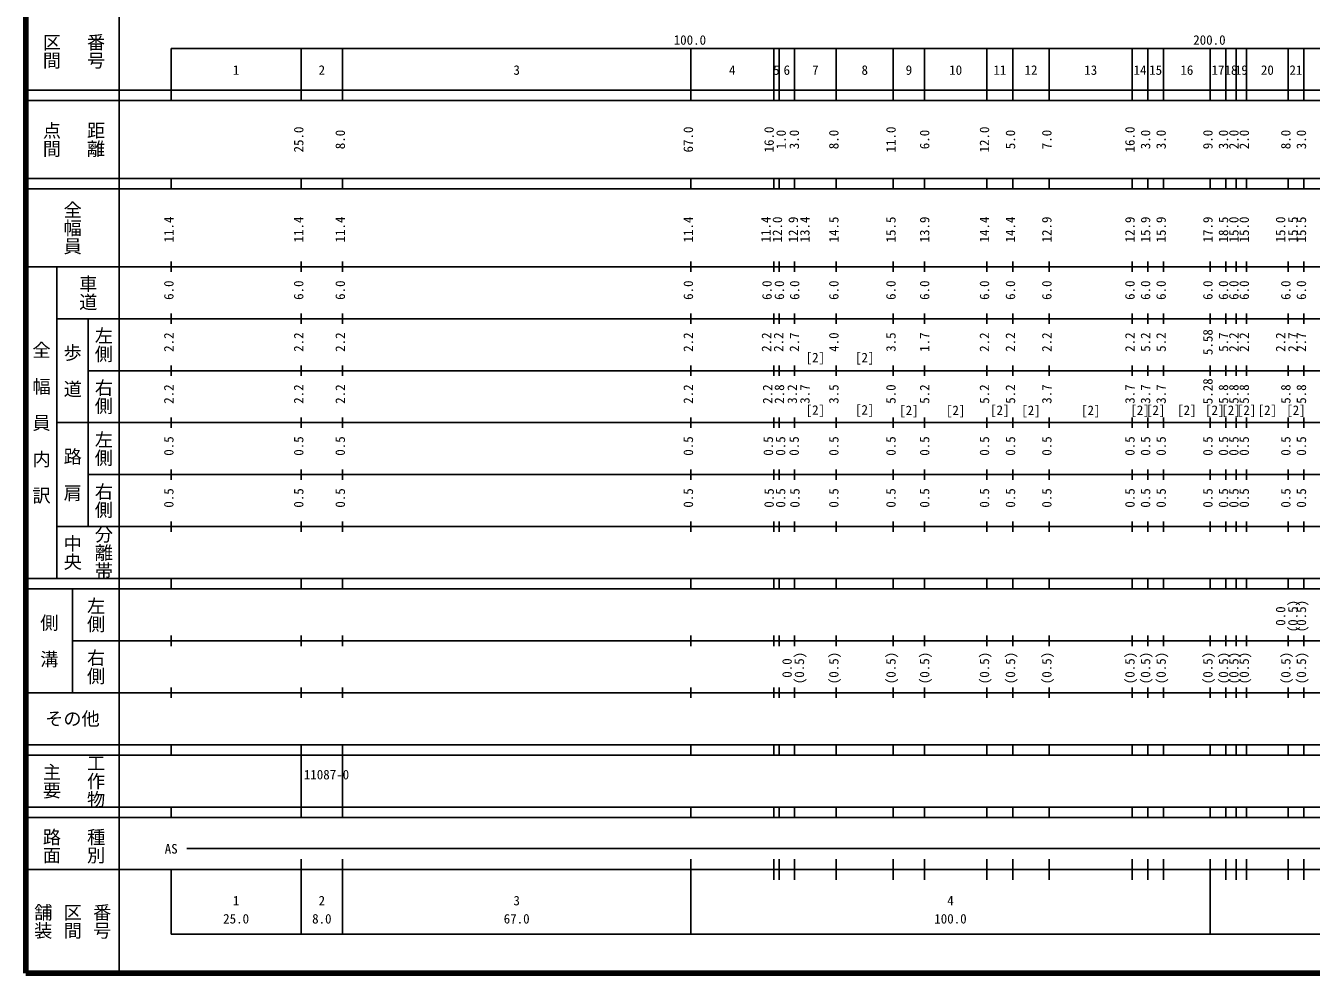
# Model space of a CAD drawing. Units: millimetres on the paper, enlarged 1000 times. Extents: x 40000 to 680000, y 20000 to 380000.
# Drawn here: x 40000 to 287454, y 20000 to 202409 of the extents above; entities that cross this region are included whole.
import ezdxf
from ezdxf.enums import TextEntityAlignment as Align

# ---------------------------------------------------------------- set-up
doc = ezdxf.new("R2010")
doc.units = ezdxf.units.MM
doc.header["$LTSCALE"] = 1000
doc.layers.add('M-TTL', color=2, linetype='Continuous', lineweight=140)
doc.layers.add('M-TTL-BAND', color=7, linetype='Continuous', lineweight=25)
doc.styles.add('@ＭＳ ゴシック', font='')
doc.styles.add('ＭＳ ゴシック', font='')
doc.styles.get('@ＭＳ ゴシック').set_extended_font_data('@MS Gothic')
doc.styles.get('ＭＳ ゴシック').set_extended_font_data('MS Gothic')

msp = doc.modelspace()

# ---------------------------------------------------------------- linework, layer by layer
at = {"layer": 'M-TTL'}
for p, q in [((40000, 380000), (40000, 20000)), ((40000, 20000), (680000, 20000))]:
    msp.add_line(p, q, dxfattribs=at)
at = {"layer": 'M-TTL-BAND'}
for p, q in [((58000, 370000), (58000, 20000)), ((68000, 198000), (579000, 198000)), ((68000, 198000), (68000, 188000)), ((93000, 188000), (93000, 198000)), ((101000, 188000), (101000, 198000)), ((168000, 188000), (168000, 198000)), ((184000, 188000), (184000, 198000)), ((185000, 188000), (185000, 198000)), ((188000, 188000), (188000, 198000)), ((196000, 188000), (196000, 198000)), ((207000, 188000), (207000, 198000)), ((213000, 188000), (213000, 198000)), ((225000, 188000), (225000, 198000)), ((230000, 188000), (230000, 198000)), ((237000, 188000), (237000, 198000)), ((253000, 188000), (253000, 198000)), ((256000, 188000), (256000, 198000)), ((259000, 188000), (259000, 198000)), ((268000, 188000), (268000, 198000)), ((271000, 188000), (271000, 198000)), ((273000, 188000), (273000, 198000)), ((275000, 188000), (275000, 198000)), ((283000, 188000), (283000, 198000)), ((286000, 188000), (286000, 198000)), ((40000, 190000), (579000, 190000)), ((40000, 188000), (579000, 188000)), ((40000, 173000), (579000, 173000)), ((40000, 171000), (579000, 171000)), ((68000, 171000), (68000, 173000)), ((93000, 171000), (93000, 173000)), ((101000, 171000), (101000, 173000)), ((168000, 171000), (168000, 173000)), ((184000, 171000), (184000, 173000)), ((185000, 171000), (185000, 173000)), ((188000, 171000), (188000, 173000)), ((196000, 171000), (196000, 173000)), ((207000, 171000), (207000, 173000)), ((213000, 171000), (213000, 173000)), ((225000, 171000), (225000, 173000)), ((230000, 171000), (230000, 173000)), ((237000, 171000), (237000, 173000)), ((253000, 171000), (253000, 173000)), ((256000, 171000), (256000, 173000)), ((259000, 171000), (259000, 173000)), ((268000, 171000), (268000, 173000)), ((271000, 171000), (271000, 173000)), ((273000, 171000), (273000, 173000)), ((275000, 171000), (275000, 173000)), ((283000, 171000), (283000, 173000)), ((286000, 171000), (286000, 173000)), ((40000, 156000), (579000, 156000)), ((46000, 96000), (46000, 156000)), ((68000, 155000), (68000, 157000)), ((93000, 155000), (93000, 157000)), ((101000, 155000), (101000, 157000)), ((168000, 155000), (168000, 157000)), ((184000, 155000), (184000, 157000)), ((185000, 155000), (185000, 157000)), ((188000, 155000), (188000, 157000)), ((196000, 155000), (196000, 157000)), ((207000, 155000), (207000, 157000)), ((213000, 155000), (213000, 157000)), ((225000, 155000), (225000, 157000)), ((230000, 155000), (230000, 157000)), ((237000, 155000), (237000, 157000)), ((253000, 155000), (253000, 157000)), ((256000, 155000), (256000, 157000)), ((259000, 155000), (259000, 157000)), ((268000, 155000), (268000, 157000)), ((271000, 155000), (271000, 157000)), ((273000, 155000), (273000, 157000)), ((275000, 155000), (275000, 157000)), ((283000, 155000), (283000, 157000)), ((286000, 155000), (286000, 157000)), ((46000, 146000), (579000, 146000)), ((52000, 146000), (52000, 106000)), ((68000, 145000), (68000, 147000)), ((93000, 145000), (93000, 147000)), ((101000, 145000), (101000, 147000)), ((168000, 145000), (168000, 147000)), ((184000, 145000), (184000, 147000)), ((185000, 145000), (185000, 147000)), ((188000, 145000), (188000, 147000)), ((196000, 145000), (196000, 147000)), ((207000, 145000), (207000, 147000)), ((213000, 145000), (213000, 147000)), ((225000, 145000), (225000, 147000)), ((230000, 145000), (230000, 147000)), ((237000, 145000), (237000, 147000)), ((253000, 145000), (253000, 147000)), ((256000, 145000), (256000, 147000)), ((259000, 145000), (259000, 147000)), ((268000, 145000), (268000, 147000)), ((271000, 145000), (271000, 147000)), ((273000, 145000), (273000, 147000)), ((275000, 145000), (275000, 147000)), ((283000, 145000), (283000, 147000)), ((286000, 145000), (286000, 147000)), ((68000, 135000), (68000, 137000)), ((93000, 135000), (93000, 137000)), ((101000, 135000), (101000, 137000)), ((168000, 135000), (168000, 137000)), ((184000, 135000), (184000, 137000)), ((185000, 135000), (185000, 137000)), ((188000, 135000), (188000, 137000)), ((196000, 135000), (196000, 137000)), ((207000, 135000), (207000, 137000)), ((213000, 135000), (213000, 137000)), ((225000, 135000), (225000, 137000)), ((230000, 135000), (230000, 137000)), ((237000, 135000), (237000, 137000)), ((253000, 135000), (253000, 137000)), ((256000, 135000), (256000, 137000)), ((259000, 135000), (259000, 137000)), ((268000, 135000), (268000, 137000)), ((271000, 135000), (271000, 137000)), ((273000, 135000), (273000, 137000)), ((275000, 135000), (275000, 137000)), ((283000, 135000), (283000, 137000)), ((286000, 135000), (286000, 137000)), ((52000, 136000), (579000, 136000)), ((68000, 125000), (68000, 127000)), ((93000, 125000), (93000, 127000)), ((101000, 125000), (101000, 127000)), ((168000, 125000), (168000, 127000)), ((184000, 125000), (184000, 127000)), ((185000, 125000), (185000, 127000)), ((188000, 125000), (188000, 127000)), ((196000, 125000), (196000, 127000)), ((207000, 125000), (207000, 127000)), ((213000, 125000), (213000, 127000)), ((225000, 125000), (225000, 127000)), ((230000, 125000), (230000, 127000)), ((237000, 125000), (237000, 127000)), ((253000, 125000), (253000, 127000)), ((256000, 125000), (256000, 127000)), ((259000, 125000), (259000, 127000)), ((268000, 125000), (268000, 127000)), ((271000, 125000), (271000, 127000)), ((273000, 125000), (273000, 127000)), ((275000, 125000), (275000, 127000)), ((283000, 125000), (283000, 127000)), ((286000, 125000), (286000, 127000)), ((46000, 126000), (579000, 126000)), ((68000, 115000), (68000, 117000)), ((93000, 115000), (93000, 117000)), ((101000, 115000), (101000, 117000)), ((168000, 115000), (168000, 117000)), ((184000, 115000), (184000, 117000)), ((185000, 115000), (185000, 117000)), ((188000, 115000), (188000, 117000)), ((196000, 115000), (196000, 117000)), ((207000, 115000), (207000, 117000)), ((213000, 115000), (213000, 117000)), ((225000, 115000), (225000, 117000)), ((230000, 115000), (230000, 117000)), ((237000, 115000), (237000, 117000)), ((253000, 115000), (253000, 117000)), ((256000, 115000), (256000, 117000)), ((259000, 115000), (259000, 117000)), ((268000, 115000), (268000, 117000)), ((271000, 115000), (271000, 117000)), ((273000, 115000), (273000, 117000)), ((275000, 115000), (275000, 117000)), ((283000, 115000), (283000, 117000)), ((286000, 115000), (286000, 117000)), ((52000, 116000), (579000, 116000)), ((68000, 105000), (68000, 107000)), ((93000, 105000), (93000, 107000)), ((101000, 105000), (101000, 107000)), ((168000, 105000), (168000, 107000)), ((184000, 105000), (184000, 107000)), ((185000, 105000), (185000, 107000)), ((188000, 105000), (188000, 107000)), ((196000, 105000), (196000, 107000)), ((207000, 105000), (207000, 107000)), ((213000, 105000), (213000, 107000)), ((225000, 105000), (225000, 107000)), ((230000, 105000), (230000, 107000)), ((237000, 105000), (237000, 107000)), ((253000, 105000), (253000, 107000)), ((256000, 105000), (256000, 107000)), ((259000, 105000), (259000, 107000)), ((268000, 105000), (268000, 107000)), ((271000, 105000), (271000, 107000)), ((273000, 105000), (273000, 107000)), ((275000, 105000), (275000, 107000)), ((283000, 105000), (283000, 107000)), ((286000, 105000), (286000, 107000)), ((46000, 106000), (579000, 106000)), ((40000, 96000), (579000, 96000)), ((68000, 94000), (68000, 96000)), ((93000, 94000), (93000, 96000)), ((101000, 94000), (101000, 96000)), ((168000, 94000), (168000, 96000)), ((184000, 94000), (184000, 96000)), ((185000, 94000), (185000, 96000)), ((188000, 94000), (188000, 96000)), ((196000, 94000), (196000, 96000)), ((207000, 94000), (207000, 96000)), ((213000, 94000), (213000, 96000)), ((225000, 94000), (225000, 96000)), ((230000, 94000), (230000, 96000)), ((237000, 94000), (237000, 96000)), ((253000, 94000), (253000, 96000)), ((256000, 94000), (256000, 96000)), ((259000, 94000), (259000, 96000)), ((268000, 94000), (268000, 96000)), ((271000, 94000), (271000, 96000)), ((273000, 94000), (273000, 96000)), ((275000, 94000), (275000, 96000)), ((283000, 94000), (283000, 96000)), ((286000, 94000), (286000, 96000)), ((40000, 94000), (579000, 94000)), ((49000, 94000), (49000, 74000)), ((68000, 83000), (68000, 85000)), ((93000, 83000), (93000, 85000)), ((101000, 83000), (101000, 85000)), ((168000, 83000), (168000, 85000)), ((184000, 83000), (184000, 85000)), ((185000, 83000), (185000, 85000)), ((188000, 83000), (188000, 85000)), ((196000, 83000), (196000, 85000)), ((207000, 83000), (207000, 85000)), ((213000, 83000), (213000, 85000)), ((225000, 83000), (225000, 85000)), ((230000, 83000), (230000, 85000)), ((237000, 83000), (237000, 85000)), ((253000, 83000), (253000, 85000)), ((256000, 83000), (256000, 85000)), ((259000, 83000), (259000, 85000)), ((268000, 83000), (268000, 85000)), ((271000, 83000), (271000, 85000)), ((273000, 83000), (273000, 85000)), ((275000, 83000), (275000, 85000)), ((283000, 83000), (283000, 85000)), ((286000, 83000), (286000, 85000)), ((49000, 84000), (579000, 84000)), ((68000, 73000), (68000, 75000)), ((93000, 73000), (93000, 75000)), ((101000, 73000), (101000, 75000)), ((168000, 73000), (168000, 75000)), ((184000, 73000), (184000, 75000)), ((185000, 73000), (185000, 75000)), ((188000, 73000), (188000, 75000)), ((196000, 73000), (196000, 75000)), ((207000, 73000), (207000, 75000)), ((213000, 73000), (213000, 75000)), ((225000, 73000), (225000, 75000)), ((230000, 73000), (230000, 75000)), ((237000, 73000), (237000, 75000)), ((253000, 73000), (253000, 75000)), ((256000, 73000), (256000, 75000)), ((259000, 73000), (259000, 75000)), ((268000, 73000), (268000, 75000)), ((271000, 73000), (271000, 75000)), ((273000, 73000), (273000, 75000)), ((275000, 73000), (275000, 75000)), ((283000, 73000), (283000, 75000)), ((286000, 73000), (286000, 75000)), ((40000, 74000), (579000, 74000)), ((40000, 64000), (579000, 64000)), ((40000, 62000), (579000, 62000)), ((68000, 62000), (68000, 64000)), ((93000, 62000), (93000, 64000)), ((93000, 52000), (93000, 62000)), ((101000, 62000), (101000, 64000)), ((101000, 52000), (101000, 62000)), ((168000, 62000), (168000, 64000)), ((184000, 62000), (184000, 64000)), ((185000, 62000), (185000, 64000)), ((188000, 62000), (188000, 64000)), ((196000, 62000), (196000, 64000)), ((207000, 62000), (207000, 64000)), ((213000, 62000), (213000, 64000)), ((225000, 62000), (225000, 64000)), ((230000, 62000), (230000, 64000)), ((237000, 62000), (237000, 64000)), ((253000, 62000), (253000, 64000)), ((256000, 62000), (256000, 64000)), ((259000, 62000), (259000, 64000)), ((268000, 62000), (268000, 64000)), ((271000, 62000), (271000, 64000)), ((273000, 62000), (273000, 64000)), ((275000, 62000), (275000, 64000)), ((283000, 62000), (283000, 64000)), ((286000, 62000), (286000, 64000)), ((40000, 52000), (579000, 52000)), ((68000, 50000), (68000, 52000)), ((93000, 50000), (93000, 52000)), ((101000, 50000), (101000, 52000)), ((168000, 50000), (168000, 52000)), ((184000, 50000), (184000, 52000)), ((185000, 50000), (185000, 52000)), ((188000, 50000), (188000, 52000)), ((196000, 50000), (196000, 52000)), ((207000, 50000), (207000, 52000)), ((213000, 50000), (213000, 52000)), ((225000, 50000), (225000, 52000)), ((230000, 50000), (230000, 52000)), ((237000, 50000), (237000, 52000)), ((253000, 50000), (253000, 52000)), ((256000, 50000), (256000, 52000)), ((259000, 50000), (259000, 52000)), ((268000, 50000), (268000, 52000)), ((271000, 50000), (271000, 52000)), ((273000, 50000), (273000, 52000)), ((275000, 50000), (275000, 52000)), ((283000, 50000), (283000, 52000)), ((286000, 50000), (286000, 52000)), ((40000, 50000), (579000, 50000)), ((71000, 44000), (565000, 44000)), ((40000, 40000), (579000, 40000)), ((68000, 40000), (68000, 27500)), ((93000, 27500), (93000, 42000)), ((101000, 27500), (101000, 42000)), ((168000, 27500), (168000, 42000)), ((184000, 38000), (184000, 42000)), ((185000, 38000), (185000, 42000)), ((188000, 38000), (188000, 42000)), ((196000, 38000), (196000, 42000)), ((207000, 38000), (207000, 42000)), ((213000, 38000), (213000, 42000)), ((225000, 38000), (225000, 42000)), ((230000, 38000), (230000, 42000)), ((237000, 38000), (237000, 42000)), ((253000, 38000), (253000, 42000)), ((256000, 38000), (256000, 42000)), ((259000, 38000), (259000, 42000)), ((268000, 27500), (268000, 42000)), ((271000, 38000), (271000, 42000)), ((273000, 38000), (273000, 42000)), ((275000, 38000), (275000, 42000)), ((283000, 38000), (283000, 42000)), ((286000, 38000), (286000, 42000)), ((68000, 27500), (579000, 27500))]:
    msp.add_line(p, q, dxfattribs=at)

# ---------------------------------------------------------------- texts
at = {"layer": 'M-TTL-BAND', "style": '@ＭＳ ゴシック'}
for s, p in [('区間', (45000, 197500)), ('番号', (53500, 197500)), ('点間', (45000, 180500)), ('距離', (53500, 180500)), ('全幅員', (49000, 163500)), ('車道', (52000, 151000)), ('左側', (55000, 141000)), ('全\u3000幅\u3000員\u3000内\u3000訳', (43000, 126000)), ('歩\u3000道', (49000, 136000)), ('右側', (55000, 131000)), ('左側', (55000, 121000)), ('路\u3000肩', (49000, 116000)), ('右側', (55000, 111000)), ('中央', (49000, 101000)), ('分離帯', (55000, 101000)), ('左側', (53500, 89000)), ('側\u3000溝', (44500, 84000)), ('右側', (53500, 79000)), ('主要', (45000, 57000)), ('工作物', (53500, 57000)), ('路面', (45000, 44500)), ('種別', (53500, 44500)), ('舗装', (43333, 30000)), ('区間', (49000, 30000)), ('番号', (54667, 30000))]:
    msp.add_text(s, height=2566, rotation=270, dxfattribs=at).set_placement(p, align=Align.MIDDLE_CENTER)
at = {"layer": 'M-TTL-BAND', "style": 'ＭＳ ゴシック'}
for s, p in [('100.0', (167844, 198195)), ('200.0', (267844, 198195)), ('1', (80500, 192405)), ('2', (97000, 192405)), ('3', (134500, 192405)), ('4', (176000, 192405)), ('5', (184500, 192405)), ('6', (186500, 192405)), ('7', (192000, 192405)), ('8', (201500, 192405)), ('9', (210000, 192405)), ('10', (219000, 192405)), ('11', (227500, 192405)), ('12', (233500, 192405)), ('13', (245000, 192405)), ('14', (254500, 192405)), ('15', (257500, 192405)), ('16', (263500, 192405)), ('17', (269500, 192405)), ('18', (272000, 192405)), ('19', (274000, 192405)), ('20', (279000, 192405)), ('21', (284500, 192405)), ('[2]', (192000, 137075)), ('[2]', (201500, 137068)), ('[2]', (192000, 126960)), ('[2]', (201500, 127014)), ('[2]', (210000, 126900)), ('[2]', (219000, 126900)), ('[2]', (227500, 126942)), ('[2]', (233500, 126900)), ('[2]', (245000, 126900)), ('[2]', (254500, 126942)), ('[2]', (257500, 126942)), ('[2]', (263500, 126942)), ('[2]', (268880, 126942)), ('[2]', (272000, 126942)), ('[2]', (275003, 126942)), ('[2]', (279000, 126942)), ('[2]', (284500, 126942)), ('AS', (68000, 42500)), ('1', (80500, 32523)), ('2', (97000, 32523)), ('3', (134500, 32523)), ('4', (218000, 32523)), ('25.0', (80500, 29033)), ('8.0', (97000, 29033)), ('67.0', (134500, 29033)), ('100.0', (218000, 29033))]:
    msp.add_text(s, height=1833, dxfattribs=at).set_placement(p, align=Align.BOTTOM_CENTER)
for s, p in [('25.0', (94000, 180500)), ('8.0', (102000, 180500)), ('67.0', (169000, 180500)), ('16.0', (184540, 180500)), ('1.0', (186859, 180487)), ('3.0', (189392, 180500)), ('8.0', (197000, 180500)), ('11.0', (208000, 180500)), ('6.0', (214485, 180500)), ('12.0', (226000, 180500)), ('5.0', (231000, 180500)), ('7.0', (238000, 180500)), ('16.0', (254000, 180500)), ('3.0', (257000, 180500)), ('3.0', (260000, 180500)), ('9.0', (269000, 180500)), ('3.0', (272000, 180500)), ('2.0', (274000, 180500)), ('2.0', (276000, 180500)), ('8.0', (284000, 180500)), ('3.0', (287000, 180500)), ('11.4', (69000, 163174)), ('11.4', (94000, 163174)), ('11.4', (102000, 163174)), ('11.4', (169000, 163174)), ('11.4', (183925, 163174)), ('12.0', (186141, 163174)), ('12.9', (189203, 163174)), ('13.4', (191427, 163174)), ('14.5', (197000, 163174)), ('15.5', (208000, 163174)), ('13.9', (214485, 163174)), ('14.4', (226000, 163174)), ('14.4', (231000, 163174)), ('12.9', (238000, 163174)), ('12.9', (254000, 163174)), ('15.9', (257000, 163174)), ('15.9', (260000, 163174)), ('17.9', (269000, 163174)), ('18.5', (272000, 163174)), ('15.0', (274000, 163174)), ('15.0', (276000, 163174)), ('15.0', (283000, 163174)), ('15.5', (285370, 163174)), ('15.5', (287000, 163174)), ('6.0', (69000, 151500)), ('6.0', (94000, 151500)), ('6.0', (102000, 151500)), ('6.0', (169000, 151500)), ('6.0', (184141, 151500)), ('6.0', (186520, 151500)), ('6.0', (189468, 151500)), ('6.0', (197000, 151500)), ('6.0', (208000, 151500)), ('6.0', (214485, 151500)), ('6.0', (226000, 151500)), ('6.0', (231000, 151500)), ('6.0', (238000, 151500)), ('6.0', (254000, 151500)), ('6.0', (257000, 151500)), ('6.0', (260000, 151500)), ('6.0', (269000, 151500)), ('6.0', (272000, 151500)), ('6.0', (274000, 151500)), ('6.0', (276000, 151500)), ('6.0', (284000, 151500)), ('6.0', (287000, 151500)), ('5.58', (269000, 141500)), ('2.2', (69000, 141500)), ('2.2', (94000, 141500)), ('2.2', (102000, 141500)), ('2.2', (169000, 141500)), ('2.2', (184044, 141500)), ('2.2', (186371, 141500)), ('2.7', (189422, 141500)), ('4.0', (197000, 141500)), ('3.5', (208000, 141500)), ('1.7', (214485, 141500)), ('2.2', (226000, 141500)), ('2.2', (231000, 141500)), ('2.2', (238000, 141500)), ('2.2', (254000, 141500)), ('5.2', (257000, 141500)), ('5.2', (260000, 141500)), ('5.7', (272000, 141500)), ('2.2', (274000, 141500)), ('2.2', (276000, 141500)), ('2.2', (283000, 141500)), ('2.7', (285370, 141500)), ('2.7', (287000, 141500)), ('5.28', (269000, 132037)), ('2.2', (69000, 131500)), ('2.2', (94000, 131500)), ('2.2', (102000, 131500)), ('2.2', (169000, 131500)), ('2.2', (184258, 131500)), ('2.8', (186533, 131500)), ('3.2', (189005, 131500)), ('3.7', (191436, 131500)), ('3.5', (197000, 131500)), ('5.0', (208000, 131500)), ('5.2', (214485, 131500)), ('5.2', (226000, 131500)), ('5.2', (231000, 131500)), ('3.7', (238000, 131500)), ('3.7', (254000, 131500)), ('3.7', (257000, 131500)), ('3.7', (260000, 131500)), ('5.8', (272000, 131500)), ('5.8', (274000, 131500)), ('5.8', (276000, 131500)), ('5.8', (284000, 131500)), ('5.8', (287000, 131500)), ('0.5', (69000, 121500)), ('0.5', (94000, 121500)), ('0.5', (102000, 121500)), ('0.5', (169000, 121500)), ('0.5', (184395, 121500)), ('0.5', (186754, 121500)), ('0.5', (189360, 121500)), ('0.5', (197000, 121500)), ('0.5', (208000, 121500)), ('0.5', (214485, 121500)), ('0.5', (226000, 121500)), ('0.5', (231000, 121500)), ('0.5', (238000, 121500)), ('0.5', (254000, 121500)), ('0.5', (257000, 121500)), ('0.5', (260000, 121500)), ('0.5', (269000, 121500)), ('0.5', (272000, 121500)), ('0.5', (274000, 121500)), ('0.5', (276000, 121500)), ('0.5', (284000, 121500)), ('0.5', (287000, 121500)), ('0.5', (69000, 111500)), ('0.5', (94000, 111500)), ('0.5', (102000, 111500)), ('0.5', (169000, 111500)), ('0.5', (184542, 111500)), ('0.5', (186765, 111500)), ('0.5', (189506, 111500)), ('0.5', (197000, 111500)), ('0.5', (208000, 111500)), ('0.5', (214485, 111500)), ('0.5', (226000, 111500)), ('0.5', (231000, 111500)), ('0.5', (238000, 111500)), ('0.5', (254000, 111500)), ('0.5', (257000, 111500)), ('0.5', (260000, 111500)), ('0.5', (269000, 111500)), ('0.5', (272000, 111500)), ('0.5', (274000, 111500)), ('0.5', (276000, 111500)), ('0.5', (284000, 111500)), ('0.5', (287000, 111500)), ('0.0', (283000, 88764)), ('(0.5)', (285370, 88764)), ('(0.5)', (287000, 88764)), ('0.0', (188000, 78764)), ('(0.5)', (190370, 78764)), ('(0.5)', (197000, 78764)), ('(0.5)', (208000, 78764)), ('(0.5)', (214485, 78764)), ('(0.5)', (226000, 78764)), ('(0.5)', (231000, 78764)), ('(0.5)', (238000, 78764)), ('(0.5)', (254000, 78764)), ('(0.5)', (257000, 78764)), ('(0.5)', (260000, 78764)), ('(0.5)', (269000, 78764)), ('(0.5)', (272000, 78764)), ('(0.5)', (274000, 78764)), ('(0.5)', (276000, 78764)), ('(0.5)', (284000, 78764)), ('(0.5)', (287000, 78764))]:
    msp.add_text(s, height=1833, rotation=90, dxfattribs=at).set_placement(p, align=Align.BOTTOM_CENTER)
msp.add_text('その他', height=2566, dxfattribs=at).set_placement((49000, 69000), align=Align.MIDDLE_CENTER)
msp.add_text('11087-0', height=1833, dxfattribs=at).set_placement((93529, 56778), align=Align.BOTTOM_LEFT)

doc.saveas('drawing.dxf')
